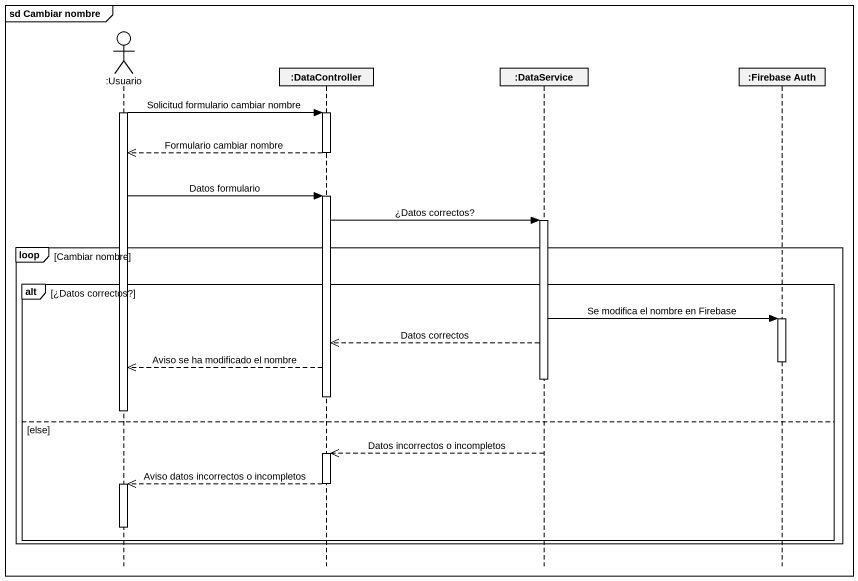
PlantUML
@startuml
mainframe sd Cambiar nombre
hide footbox
actor ":Usuario" as Usuario
participant ":DataController" as DataController
participant ":DataService" as DataService
participant ":Firebase Auth" as Firebase_Auth

activate Usuario
Usuario -> DataController : Solicitud formulario cambiar nombre
activate DataController
DataController -->> Usuario : Formulario cambiar nombre
deactivate DataController
Usuario -> DataController : Datos formulario
activate DataController
DataController -> DataService : ¿Datos correctos?
activate DataService
loop Cambiar nombre
  alt ¿Datos correctos?
    DataService -> Firebase_Auth : Se modifica el nombre en Firebase
    activate Firebase_Auth
    DataService -->> DataController : Datos correctos
    deactivate Firebase_Auth
    DataController -->> Usuario : Aviso se ha modificado el nombre
    deactivate DataService
    deactivate DataController
    deactivate Usuario
  else else
    DataService -->> DataController : Datos incorrectos o incompletos
    activate DataController
    DataController -->> Usuario : Aviso datos incorrectos o incompletos
    deactivate DataController
    activate Usuario
    deactivate Usuario
  end
end
@enduml
